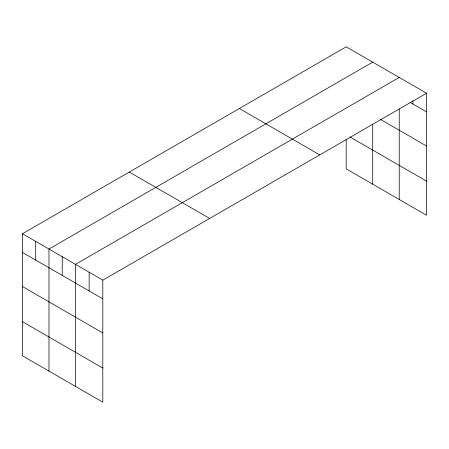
<?xml version="1.0" encoding="UTF-8"?>
<svg xmlns="http://www.w3.org/2000/svg" width="449" height="449" viewBox="0 0 449 449"><rect width="100%" height="100%" fill="white"/><g stroke="black" fill="none" stroke-linecap="round" stroke-linejoin="round"><path stroke-width="0.67" d="M399.228 109.107L399.228 199.485M22.45 233.738L102.81 280.137L102.81 402.169L22.45 355.776L22.45 233.738L346.19 46.831L426.55 93.224L426.55 215.262L346.19 168.863L346.19 139.538M372.709 62.142L48.969 249.049L48.969 371.087M399.228 77.447L75.488 264.36L75.488 386.398M102.81 280.137L426.55 93.224M409.92 102.321L426.55 111.924M380.544 119.462L426.55 146.026M349.81 136.855L426.55 181.16M239.356 108.512L319.716 154.905M129.284 172.062L209.644 218.455M22.45 252.439L102.81 298.832M22.45 286.541L102.81 332.934M22.45 321.675L102.81 368.068M412.889 100.576L412.889 104.039M372.709 124.401L372.709 184.174M89.149 272.246L89.149 290.946M62.226 256.705L62.226 275.405M35.707 241.394L35.707 260.094"/></g></svg>
